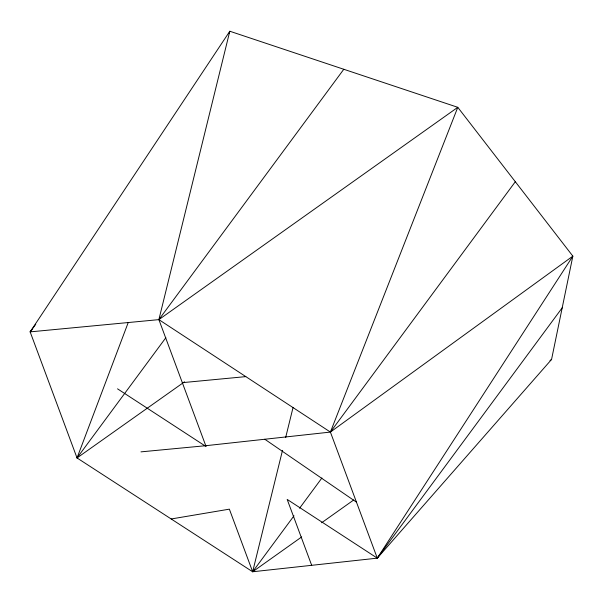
<?xml version="1.0" encoding="UTF-8"?>
<svg xmlns="http://www.w3.org/2000/svg" width="603" height="603" viewBox="0 0 603 603"><rect width="100%" height="100%" fill="white"/><g stroke="black" fill="none" stroke-linecap="round" stroke-linejoin="round"><path stroke-width="0.9" d="M551.557 359.456L572.85 256.139L457.79 107.319L229.803 31.235L30.15 331.876L77.033 457.948L252.649 571.765L377.29 558.152L551.557 359.456L550.026 360.549M282.498 450.381L252.649 571.765L301.704 536.926M285.641 437.605L293.05 407.492M229.276 33.029L229.803 31.235L158.883 319.628L206.083 446.559L117.525 388.829M184.556 381.805L77.033 457.948L128.213 322.575M562.207 307.801L377.29 558.152L330.406 432.08L457.79 107.319L158.883 319.628L30.15 331.876L35.735 324.316M343.793 69.277L158.883 319.628L330.406 432.08L572.85 256.139L377.29 558.152L287.171 499.412L311.683 565.32M77.033 457.948L165.863 337.688M515.316 181.729L330.406 432.08L205.766 445.7L140.966 451.866M293.993 515.799L252.649 571.765L229.366 509.158L171.199 518.972M299.578 508.231L321.919 477.975M30.15 331.876L31.982 329.728M321.625 522.771L353.818 499.91M182.325 382.664L245.813 376.619M264.8 439.248L356.456 502.141"/></g></svg>
